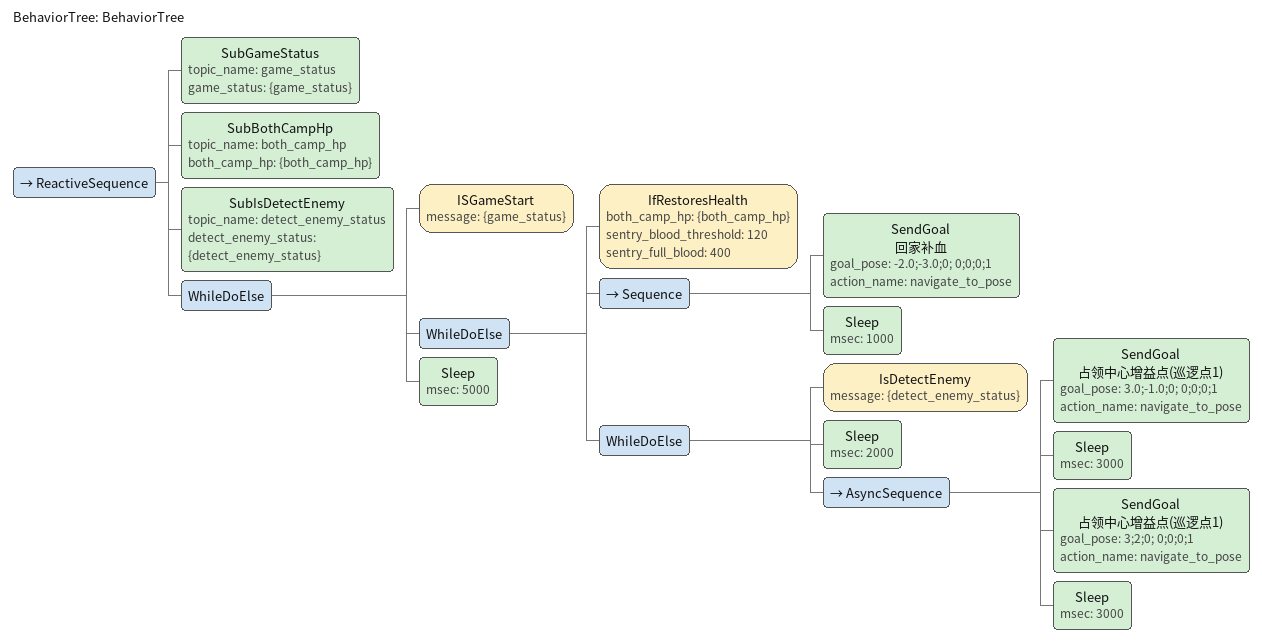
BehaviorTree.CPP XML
<?xml version="1.0" encoding="UTF-8"?>
<root BTCPP_format="4"
      main_tree_to_execute="BehaviorTree">
  <BehaviorTree ID="BehaviorTree">
    <ReactiveSequence>
      <SubGameStatus topic_name="game_status"
                     game_status="{game_status}"/>
      <SubBothCampHp topic_name="both_camp_hp"
                     both_camp_hp="{both_camp_hp}"/>
      <SubIsDetectEnemy topic_name="detect_enemy_status"
                        detect_enemy_status="{detect_enemy_status}"/>
      <WhileDoElse>
        <ISGameStart message="{game_status}"/>
        <WhileDoElse>
          <IfRestoresHealth both_camp_hp="{both_camp_hp}"
                            sentry_blood_threshold="120"
                            sentry_full_blood="400"/>
          <Sequence>
            <SendGoal name="回家补血"
                      goal_pose="-2.0;-3.0;0; 0;0;0;1"
                      action_name="navigate_to_pose"/>
            <Sleep msec="1000"/>
          </Sequence>
          <WhileDoElse>
            <IsDetectEnemy message="{detect_enemy_status}"/>
            <Sleep msec="2000"/>
            <AsyncSequence>
              <SendGoal name="占领中心增益点(巡逻点1)"
                        goal_pose="3.0;-1.0;0; 0;0;0;1"
                        action_name="navigate_to_pose"/>
              <Sleep msec="3000"/>
              <SendGoal name="占领中心增益点(巡逻点1)"
                        goal_pose="3;2;0; 0;0;0;1"
                        action_name="navigate_to_pose"/>
              <Sleep msec="3000"/>
            </AsyncSequence>
          </WhileDoElse>
        </WhileDoElse>
        <Sleep msec="5000"/>
      </WhileDoElse>
    </ReactiveSequence>
  </BehaviorTree>

</root>
